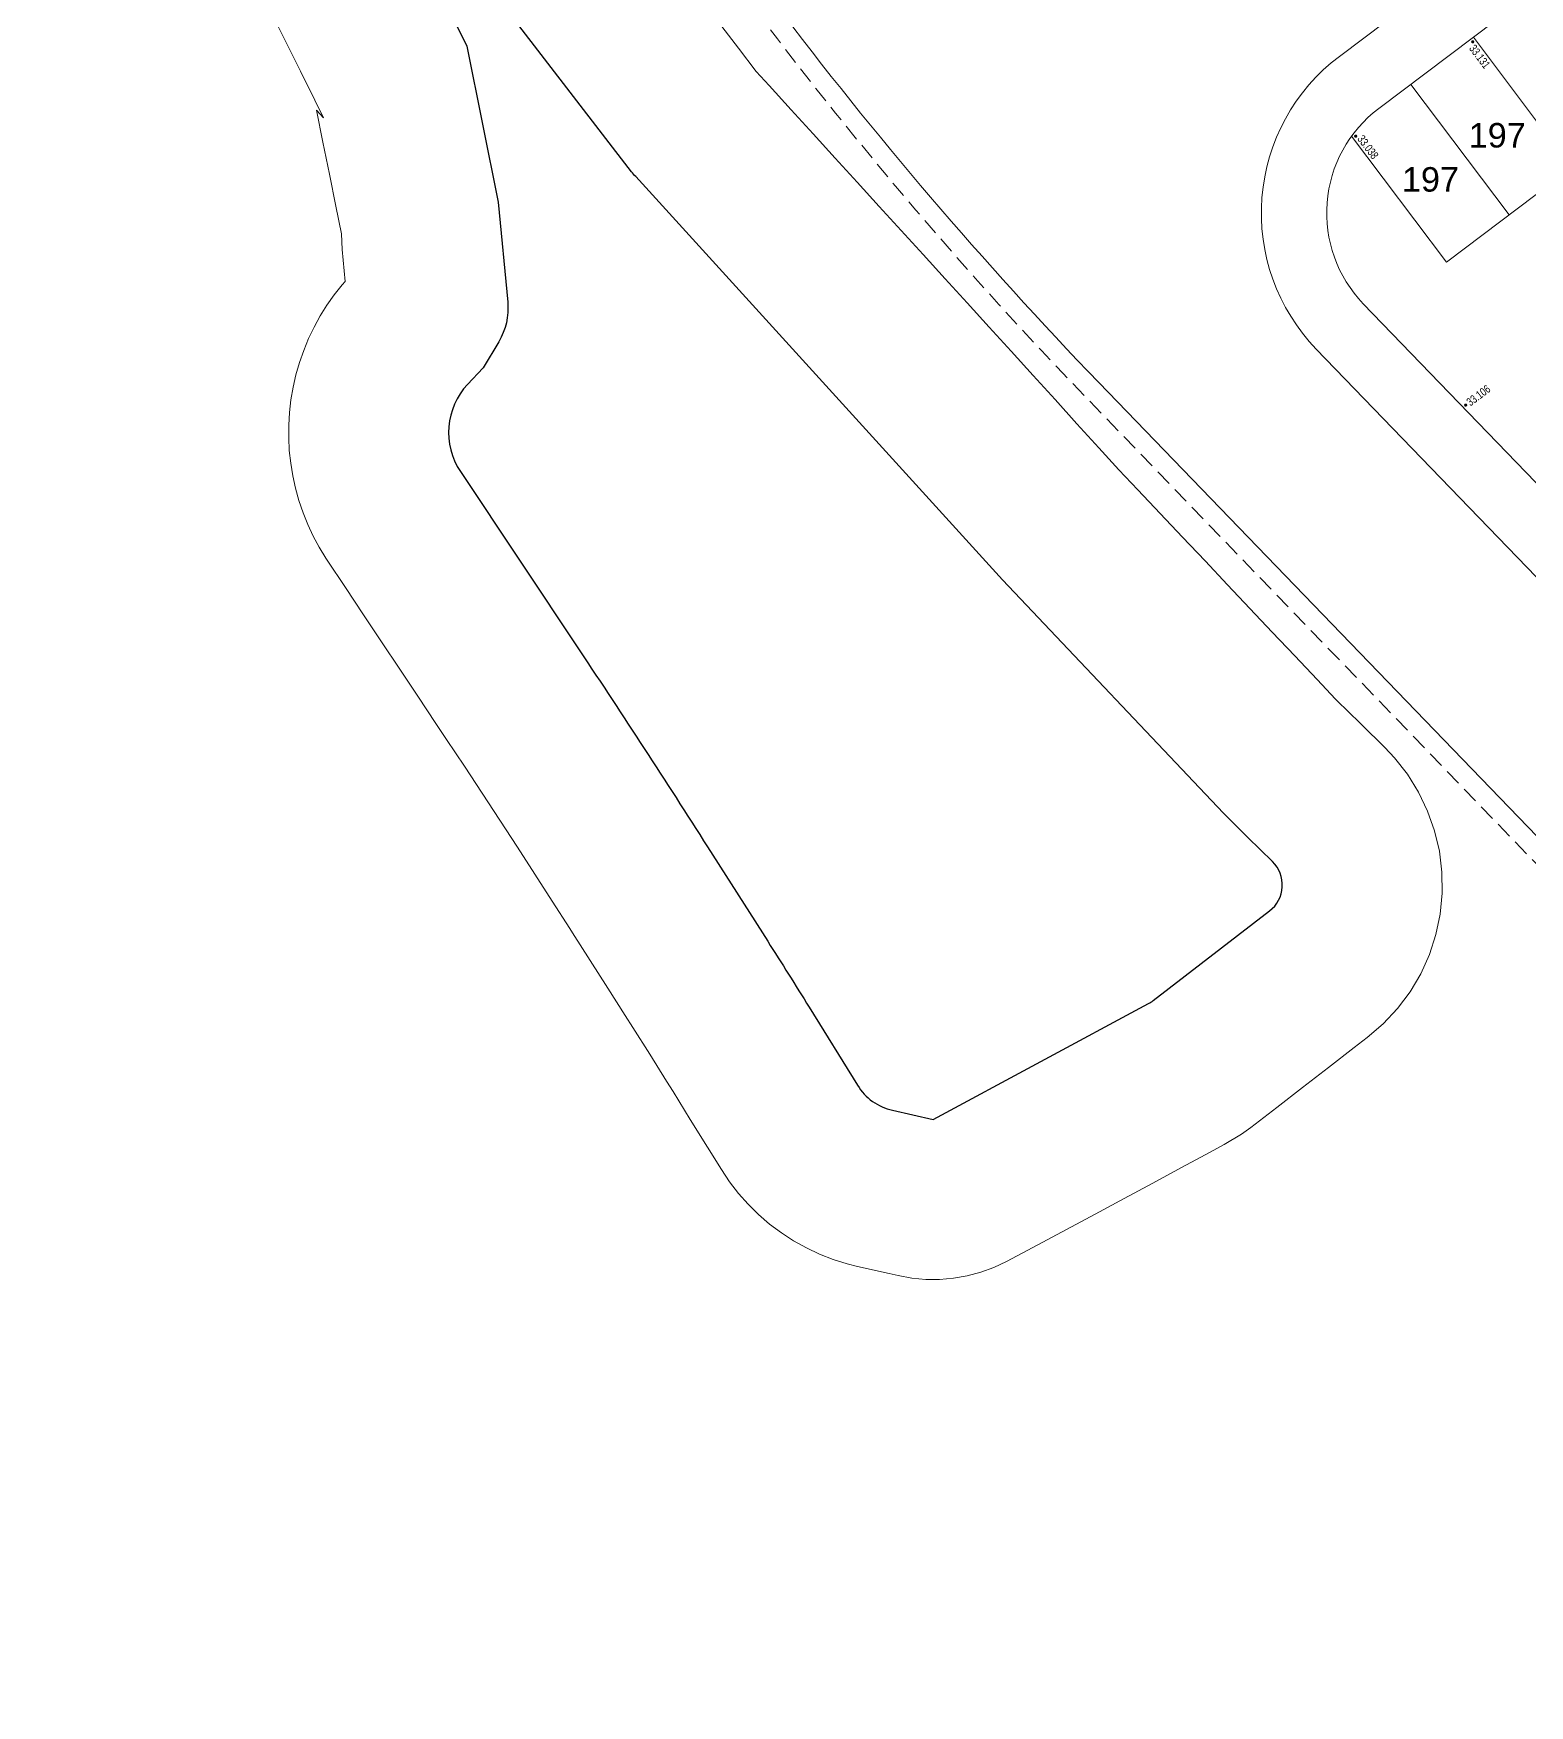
# Model space of a CAD drawing. Header units: metres. Extents: x 337936 to 338610, y 373199 to 374026.
# Drawn here: x 338237.9 to 338283.8, y 373413.1 to 373464.3 of the extents above; entities that cross this region are included whole.
import ezdxf

# ---------------------------------------------------------------- set-up
doc = ezdxf.new("R2010")
doc.units = ezdxf.units.M
doc.linetypes.add('DASHED', pattern=[0.75, 0.5, -0.25])
for name, color, linetype, lineweight in [('Basin Adoption Boundary', 252, 'Continuous', 0), ('DGL_DRIVE', 252, 'Continuous', 9), ('DGL_Footpath', 252, 'Continuous', 9), ('DGL_Plot Parking', 252, 'Continuous', 9), ('DGL_ROAD_KERBLINE', 252, 'Continuous', 9), ('DGL_VERGE', 252, 'DASHED', 9)]:
    doc.layers.add(name, color=color, linetype=linetype, lineweight=lineweight)
doc.layers.add('EARTHWORKS', color=252, linetype='Continuous')
doc.layers.add('EXTERNAL_WORKS_BACK_OF_FOOTWAY_LEVELS', color=7, linetype='Continuous')
doc.styles.add('AnnotativeArial', font='arial.ttf', dxfattribs={"height": 2})
doc.styles.add('ESTROAD', font='arial.ttf', dxfattribs={"width": 0.75})

msp = doc.modelspace()

# ---------------------------------------------------------------- hatches: boundary and pattern name
at = {"layer": 'EXTERNAL_WORKS_BACK_OF_FOOTWAY_LEVELS'}
h = msp.add_hatch(color=256, dxfattribs=at)
edge = h.paths.add_edge_path(flags=17)
edge.add_ellipse((338282.009, 373464.027), major_axis=(0.0354, 0.0354), ratio=1, start_angle=45, end_angle=225, ccw=False)
edge.add_ellipse((338282.009, 373464.027), major_axis=(0.0354, 0.0354), ratio=1, start_angle=225, end_angle=405, ccw=False)
h = msp.add_hatch(color=256, dxfattribs=at)
edge = h.paths.add_edge_path(flags=17)
edge.add_ellipse((338278.425, 373461.139), major_axis=(0.0354, 0.0354), ratio=1, start_angle=45, end_angle=225, ccw=False)
edge.add_ellipse((338278.425, 373461.139), major_axis=(0.0354, 0.0354), ratio=1, start_angle=225, end_angle=405, ccw=False)
h = msp.add_hatch(color=256, dxfattribs=at)
edge = h.paths.add_edge_path(flags=17)
edge.add_ellipse((338281.793, 373452.907), major_axis=(0.0354, 0.0354), ratio=1, start_angle=45, end_angle=225, ccw=False)
edge.add_ellipse((338281.793, 373452.907), major_axis=(0.0354, 0.0354), ratio=1, start_angle=225, end_angle=405, ccw=False)

# ---------------------------------------------------------------- linework, layer by layer
at = {"layer": 'Basin Adoption Boundary', "flags": 128}
for points in [[(338245.22, 373464.923), (338245.666, 373464.028), (338246.112, 373463.133), (338246.558, 373462.238), (338246.824, 373461.705), (338246.605, 373461.94), (338246.803, 373460.96), (338247.001, 373459.979), (338247.199, 373458.999), (338247.371, 373458.151), (338247.388, 373457.669), (338247.48, 373456.691), (338247.393, 373456.593), (338247.151, 373456.286), (338246.927, 373455.967), (338246.72, 373455.635), (338246.532, 373455.293), (338246.364, 373454.941), (338246.215, 373454.58), (338246.086, 373454.212), (338245.978, 373453.837), (338245.891, 373453.456), (338245.825, 373453.071), (338245.78, 373452.683), (338245.757, 373452.294), (338245.755, 373451.903), (338245.775, 373451.514), (338245.816, 373451.125), (338245.879, 373450.74), (338245.963, 373450.359), (338246.068, 373449.983), (338246.194, 373449.613), (338246.34, 373449.251), (338246.505, 373448.898), (338246.69, 373448.554), (338246.894, 373448.221), (338246.937, 373448.155), (338247.492, 373447.323), (338248.046, 373446.49), (338248.601, 373445.658), (338249.155, 373444.826), (338249.709, 373443.994), (338250.264, 373443.162), (338250.59, 373442.672), (338251.136, 373441.85), (338251.679, 373441.027), (338252.22, 373440.203), (338252.758, 373439.377), (338253.295, 373438.549), (338253.828, 373437.72), (338254.36, 373436.889), (338254.45, 373436.748), (338254.987, 373435.905), (338255.525, 373435.061), (338256.062, 373434.218), (338256.291, 373433.859), (338256.812, 373433.037), (338257.328, 373432.212), (338257.526, 373431.894), (338258.052, 373431.043), (338258.579, 373430.193), (338259.006, 373429.504), (338259.255, 373429.131), (338259.528, 373428.777), (338259.824, 373428.442), (338260.143, 373428.127), (338260.482, 373427.835), (338260.84, 373427.567), (338261.215, 373427.323), (338261.606, 373427.106), (338262.011, 373426.915), (338262.428, 373426.752), (338262.855, 373426.618), (338263.168, 373426.54), (338264.144, 373426.32), (338264.414, 373426.26), (338264.834, 373426.184), (338265.26, 373426.145), (338265.687, 373426.144), (338266.113, 373426.18), (338266.535, 373426.253), (338266.948, 373426.362), (338267.35, 373426.507), (338267.738, 373426.687), (338268.69, 373427.198), (338269.571, 373427.672), (338270.452, 373428.145), (338271.333, 373428.619), (338272.213, 373429.092), (338273.094, 373429.566), (338273.975, 373430.04), (338274.401, 373430.269), (338274.931, 373430.59), (338275.215, 373430.796), (338276.007, 373431.406), (338276.799, 373432.016), (338277.591, 373432.627), (338278.383, 373433.237), (338278.782, 373433.544), (338279.269, 373433.963), (338279.707, 373434.433), (338280.092, 373434.948), (338280.419, 373435.502), (338280.683, 373436.088), (338280.882, 373436.699), (338281.013, 373437.328), (338281.076, 373437.968), (338281.068, 373438.61), (338280.99, 373439.249), (338280.844, 373439.874), (338280.63, 373440.481), (338280.351, 373441.06), (338280.011, 373441.605), (338279.614, 373442.111), (338279.314, 373442.428), (338278.601, 373443.128), (338278.561, 373443.167)], [(338278.561, 373443.167), (338278.561, 373443.167), (338277.847, 373443.868), (338277.808, 373443.907), (338277.248, 373444.504), (338276.561, 373445.231), (338275.874, 373445.957), (338275.187, 373446.684), (338274.5, 373447.41), (338273.813, 373448.137), (338273.126, 373448.864), (338272.438, 373449.59), (338271.751, 373450.317), (338271.176, 373450.925), (338270.566, 373451.596), (338269.893, 373452.336), (338269.22, 373453.075), (338268.547, 373453.815), (338267.874, 373454.554), (338267.201, 373455.294), (338266.527, 373456.033), (338265.854, 373456.773), (338265.181, 373457.512), (338264.508, 373458.252), (338263.835, 373458.991), (338263.162, 373459.731), (338262.489, 373460.47), (338261.815, 373461.21), (338261.142, 373461.949), (338260.469, 373462.689), (338260.074, 373463.123), (338259.528, 373463.831), (338258.918, 373464.624)]]:
    msp.add_lwpolyline(points, dxfattribs=at)
at = {"layer": 'DGL_DRIVE'}
msp.add_line((338283.121, 373458.729, 0), (338280.112, 373462.723, 0), dxfattribs=at)
at = {"layer": 'DGL_DRIVE', "flags": 128}
msp.add_lwpolyline([(338282.029, 373464.167), (338285.038, 373460.174), (338281.204, 373457.285), (338278.3, 373461.139)], dxfattribs=at)
at = {"layer": 'DGL_Footpath', "flags": 128}
for points in [[(338322.202, 373494.44), (338279.13, 373461.983, 0.450469), (338278.66, 373456.009)], [(338316.288, 373424.471), (338319.69, 373426.13), (338315.526, 373434.669), (338304.738, 373429.408, -0.411588), (338299.406, 373431.217, 0.076445), (338290.675, 373443.567), (338278.66, 373456.009)]]:
    msp.add_lwpolyline(points, format="xyb", dxfattribs=at)
at = {"layer": 'DGL_ROAD_KERBLINE'}
for p, q in [((338289.236, 373442.178), (338277.221, 373454.62)), ((338270.565, 373453.595), (338285.28, 373438.357))]:
    msp.add_line(p, q, dxfattribs=at)
at = {"layer": 'DGL_ROAD_KERBLINE', "elevation": 0, "flags": 128}
msp.add_lwpolyline([(338320.998, 373496.037), (338277.926, 373463.58, 0.450469), (338277.221, 373454.62)], format="xyb", dxfattribs=at)
at = {"layer": 'DGL_ROAD_KERBLINE'}
msp.add_arc((338360.843, 373540.774), 125.5, 217, 224, dxfattribs=at)
at = {"layer": 'DGL_VERGE', "flags": 128}
msp.add_lwpolyline([(338190.038, 373460.265), (338191.336, 373461.706, -0.177245), (338204.488, 373468.669, 0.150361), (338230.282, 373480.641), (338236.614, 373486.343, -0.440011), (338244.54, 373485.58), (338260.135, 373464.885, 0.030553), (338270.134, 373453.178), (338284.849, 373437.94, -0.075355), (338292.077, 373427.762, -0.418116), (338289.622, 373420.477), (338289.176, 373420.26), (338286.839, 373419.12), (338289.776, 373413.098), (338314.618, 373425.214)], format="xyb", dxfattribs=at)
at = {"layer": 'EARTHWORKS', "flags": 128}
msp.add_lwpolyline([(338275.128, 373439.671), (338274.375, 373440.411), (338267.616, 373447.558), (338256.38, 373459.902, -0.020578), (338256.256, 373460.05), (338247.375, 373471.584), (338251.209, 373463.891), (338252.174, 373459.122), (338252.461, 373456.054, -0.159814), (338252.187, 373454.848), (338251.709, 373454.052), (338251.234, 373453.542, 0.347695), (338251.015, 373450.872), (338254.668, 373445.388, -0.005073), (338258.582, 373439.381), (338260.423, 373436.493, -0.00321), (338261.692, 373434.474), (338263.172, 373432.084, 0.201399), (338264.244, 373431.32), (338265.489, 373431.04), (338272.081, 373434.584, 0.040787), (338272.224, 373434.678), (338275.791, 373437.425, 0.455276), (338275.882, 373438.931), (338275.128, 373439.671)], format="xyb", dxfattribs=at)

# ---------------------------------------------------------------- texts
at = {"layer": 'DGL_Plot Parking', "char_height": 0.75, "attachment_point": 5, "style": 'AnnotativeArial'}
for insert in [(338282.761, 373461.162), (338280.715, 373459.811)]:
    msp.add_mtext('197', dxfattribs=dict(at, insert=insert))
at = {"layer": 'EXTERNAL_WORKS_BACK_OF_FOOTWAY_LEVELS', "linetype": 'Continuous', "style": 'ESTROAD', "width": 0.75}
for s, rotation, p in [('33.131', 307, (338281.884, 373463.822)), ('33.038', 307, (338278.463, 373461.051)), ('33.106', 37, (338281.939, 373452.862))]:
    msp.add_text(s, height=0.25, rotation=rotation, dxfattribs=at).set_placement(p)

doc.saveas('drawing.dxf')
